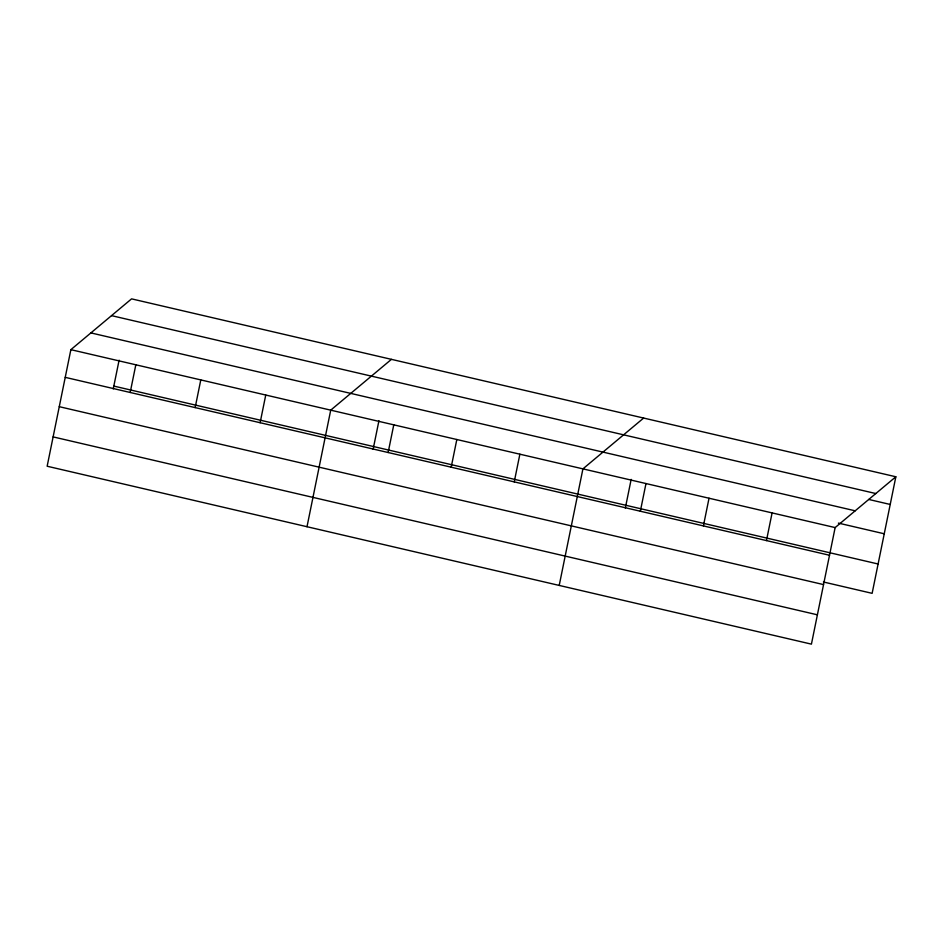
<?xml version="1.0" encoding="UTF-8"?>
<svg xmlns="http://www.w3.org/2000/svg" width="943" height="943" viewBox="0 0 943 943"><rect width="100%" height="100%" fill="white"/><g stroke="black" fill="none" stroke-linecap="round" stroke-linejoin="round"><path stroke-width="1.41" d="M70.866 349.664L47.15 466.231L811.428 644.14L835.144 527.585L895.85 476.769L131.572 298.86L70.866 349.664L835.144 527.585M113.254 388.881L119.101 360.191M130.193 392.465L135.827 364.788M195.154 407.588L200.788 379.911M260.127 422.712L265.749 395.034M307.005 526.713L330.722 410.158L391.428 359.354M373.11 449.375L378.945 420.684M388.139 452.51L393.773 424.833M451.19 467.198L456.825 439.509M514.241 481.873L519.876 454.196M559.211 585.426L582.927 468.871L643.633 418.067M625.327 508.088L631.162 479.386M640.356 511.224L645.979 483.547M703.407 525.899L709.03 498.222M766.459 540.575L772.093 512.898M895.85 476.769L872.134 593.336L823.416 581.984M111.533 315.634L875.811 493.543M868.727 499.448L890.216 504.458M90.893 332.903L855.171 510.811M838.398 523.106L884.251 533.785M113.832 386.088L878.098 563.997M65.232 377.353L829.51 555.262M59.268 406.681L823.545 584.589M53.114 436.892L817.392 614.812"/></g></svg>
